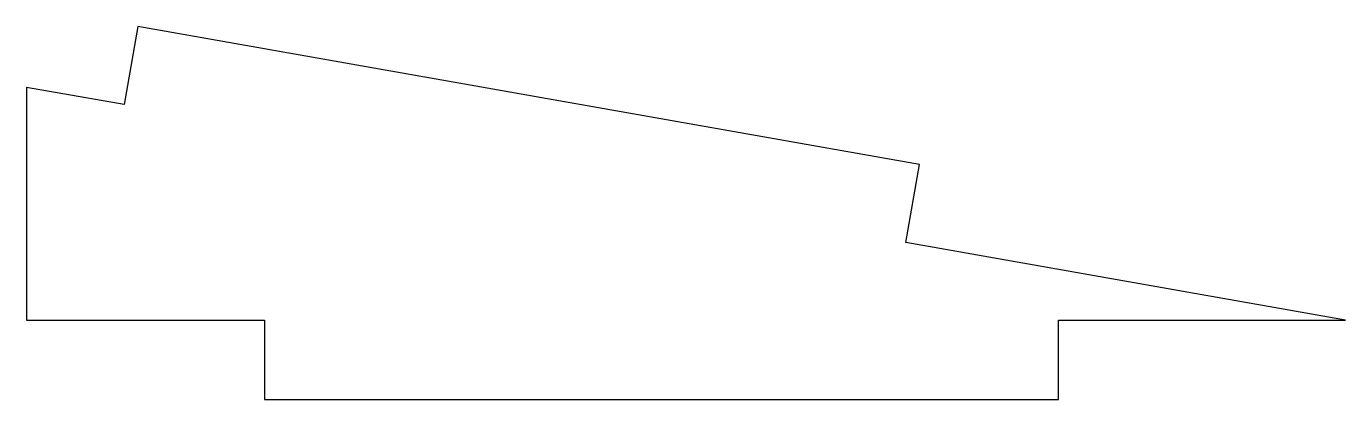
# Model space of a CAD drawing. Header units: millimetres. Extents: x -34.5 to 32, y 2.9 to 21.7.
import ezdxf

# ---------------------------------------------------------------- set-up
doc = ezdxf.new("R2010")
doc.units = ezdxf.units.MM

msp = doc.modelspace()

# ---------------------------------------------------------------- linework, layer by layer
at = {"color": 7, "linetype": 'Continuous', "lineweight": 25}
for p, q in [((-28.833, 21.714), (-29.528, 17.775)), ((10.559, 14.768), (-28.833, 21.714)), ((-29.528, 17.775), (-34.452, 18.643)), ((-34.452, 18.643), (-34.452, 6.922)), ((9.865, 10.829), (10.559, 14.768)), ((32.023, 6.922), (9.865, 10.829)), ((-34.452, 6.922), (-22.452, 6.922)), ((-22.452, 6.922), (-22.452, 2.922)), ((17.548, 2.922), (17.548, 6.922)), ((17.548, 6.922), (32.023, 6.922)), ((-22.452, 2.922), (17.548, 2.922))]:
    msp.add_line(p, q, dxfattribs=at)

doc.saveas('drawing.dxf')
